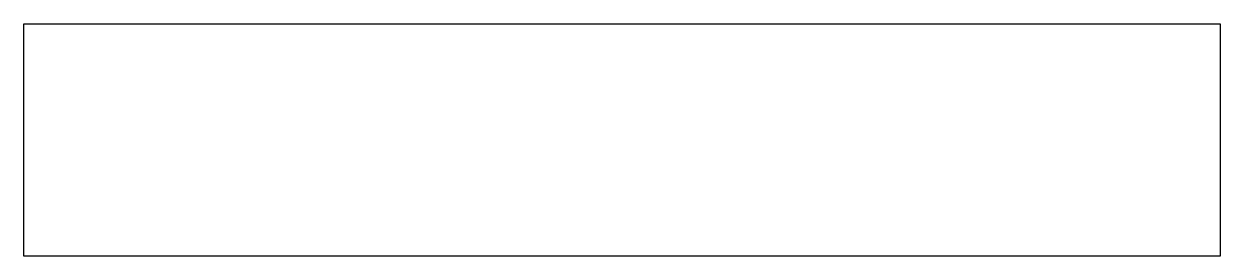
# Model space of a CAD drawing. Header units: millimetres. Extents: x -114 to 114, y -22 to 22.
import ezdxf

# ---------------------------------------------------------------- set-up
doc = ezdxf.new("R2010")
doc.units = ezdxf.units.MM
doc.layers.add('Sketch016', color=7, linetype='CONTINUOUS')

msp = doc.modelspace()

# ---------------------------------------------------------------- linework, layer by layer
at = {"layer": 'Sketch016'}
for p, q in [((-114.3, 22.225), (114.3, 22.225)), ((-114.3, -22.225), (-114.3, 22.225)), ((114.3, 22.225), (114.3, -22.225)), ((114.3, -22.225), (-114.3, -22.225))]:
    msp.add_line(p, q, dxfattribs=at)

doc.saveas('drawing.dxf')
